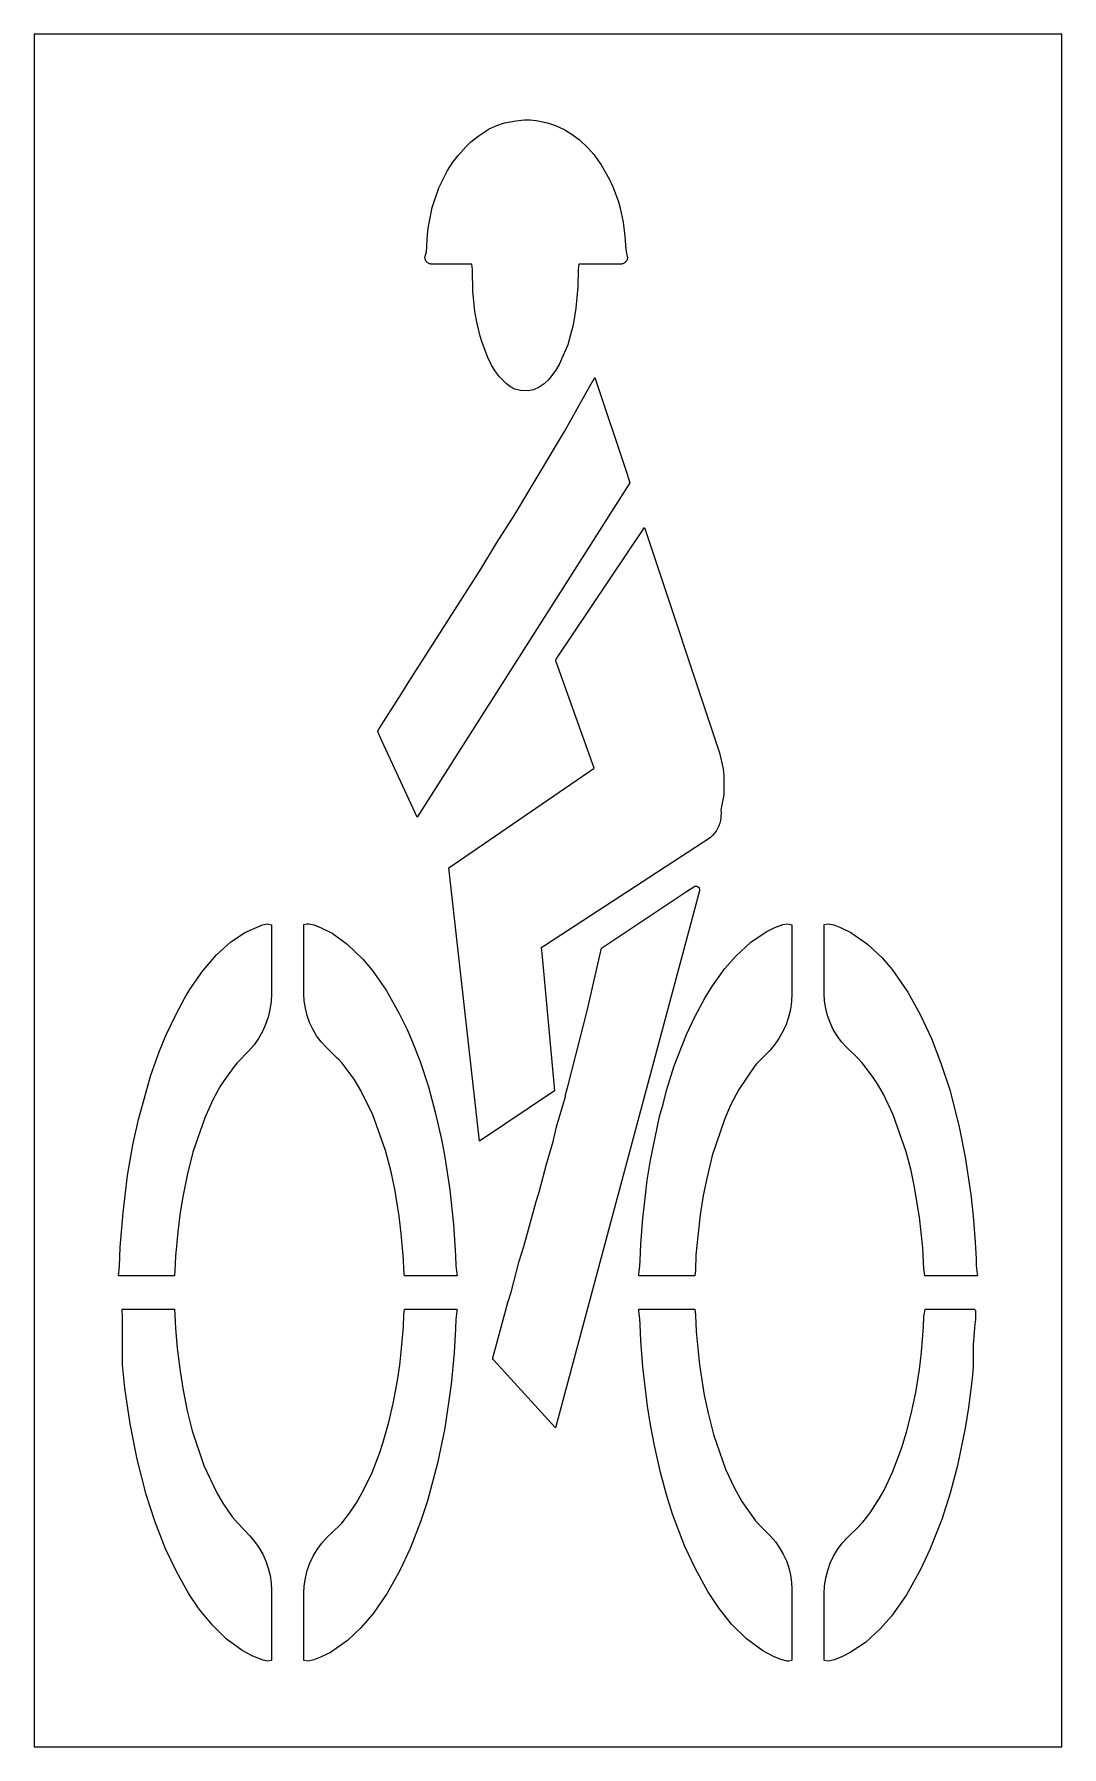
# Model space of a CAD drawing. Header units: inches. Extents: x 0 to 48, y 0 to 80.
import ezdxf

# ---------------------------------------------------------------- set-up
doc = ezdxf.new("R2010")
doc.units = ezdxf.units.IN
doc.header["$MEASUREMENT"] = 0
doc.layers.add('CUT', color=1, linetype='Continuous')

msp = doc.modelspace()

# ---------------------------------------------------------------- linework, layer by layer
at = {"layer": 'CUT'}
for points in [[(0, 0), (48, 0), (48, 80), (0, 80)], [(27.702, 69.497), (27.693, 69.467), (27.681, 69.438), (27.666, 69.411), (27.648, 69.385), (27.628, 69.361), (27.605, 69.339), (27.58, 69.32), (27.554, 69.303), (27.526, 69.289), (27.496, 69.278), (27.466, 69.271), (27.435, 69.266), (27.404, 69.264), (27.166, 69.264), (27.07, 69.264), (25.698, 69.264), (25.695, 69.264), (25.694, 69.264), (25.444, 69.264), (25.412, 69.016), (25.409, 69.003), (25.398, 68.208), (25.306, 67.203), (25.17, 66.421), (24.924, 65.487), (24.518, 64.579), (24.345, 64.293), (24.038, 63.879), (23.816, 63.665), (23.582, 63.507), (23.326, 63.391), (23.078, 63.344), (22.72, 63.351), (22.45, 63.424), (22.245, 63.528), (22.062, 63.667), (21.74, 64.001), (21.547, 64.243), (21.383, 64.505), (21.186, 64.897), (20.918, 65.596), (20.825, 65.891), (20.687, 66.485), (20.585, 67.053), (20.487, 68.005), (20.476, 68.982), (20.471, 69.016), (20.439, 69.264), (20.189, 69.264), (20.188, 69.264), (20.187, 69.264), (18.785, 69.264), (18.564, 69.264), (18.532, 69.266), (18.501, 69.271), (18.47, 69.279), (18.44, 69.29), (18.412, 69.304), (18.385, 69.321), (18.36, 69.341), (18.337, 69.363), (18.317, 69.387), (18.299, 69.413), (18.284, 69.441), (18.272, 69.47), (18.263, 69.5), (18.257, 69.532), (18.254, 69.563), (18.254, 69.595), (18.258, 69.626), (18.328, 69.837), (18.368, 70.647), (18.4, 70.948), (18.588, 71.901), (18.899, 72.83), (19.306, 73.637), (19.555, 74.029), (19.796, 74.331), (20.17, 74.759), (20.395, 74.971), (20.777, 75.277), (21.255, 75.575), (21.604, 75.741), (21.971, 75.862), (22.497, 75.963), (22.895, 76), (23.174, 75.998), (23.452, 75.968), (23.977, 75.864), (24.344, 75.743), (24.785, 75.529), (25.176, 75.278), (25.464, 75.06), (25.861, 74.691), (26.134, 74.382), (26.483, 73.902), (26.868, 73.21), (27.044, 72.842), (27.294, 72.169), (27.377, 71.871), (27.509, 71.221), (27.596, 70.575), (27.629, 69.961), (27.659, 69.855), (27.706, 69.622), (27.71, 69.591), (27.71, 69.559), (27.708, 69.528)], [(26.193, 63.961), (27.685, 59.49), (27.694, 59.452), (27.829, 59.045), (17.889, 43.433), (16.258, 46.966), (16.069, 47.376), (16.064, 47.388), (16.061, 47.4), (16.058, 47.413), (16.057, 47.426), (16.058, 47.439), (16.059, 47.451), (16.062, 47.464), (16.066, 47.476), (16.071, 47.488), (16.077, 47.499), (16.317, 47.882), (17.175, 49.212), (17.463, 49.701), (20.857, 55.011), (21.595, 56.226), (22.451, 57.564), (24.777, 61.443), (25.959, 63.555)], [(32.215, 44.464), (32.081, 43.766), (32.086, 43.671), (32.086, 43.669), (32.075, 43.406), (32.057, 43.273), (32.026, 43.142), (31.982, 43.016), (31.926, 42.894), (31.857, 42.779), (31.778, 42.672), (31.688, 42.572), (31.588, 42.483), (31.48, 42.404), (31.26, 42.258), (31.218, 42.23), (23.89, 37.452), (23.681, 37.314), (23.705, 37.065), (24.303, 30.644), (20.802, 28.29), (19.364, 41.062), (26.15, 45.715), (24.374, 50.684), (24.367, 50.719), (24.369, 50.754), (24.389, 50.802), (28.515, 56.955), (32.012, 46.437), (32.186, 45.69), (32.221, 45.366)], [(30.82, 40.176), (30.858, 40.195), (30.9, 40.203), (30.942, 40.201), (30.982, 40.188), (31.031, 40.156), (31.067, 40.108), (31.084, 40.052), (31.08, 39.989), (24.357, 14.902), (21.447, 18.077), (21.429, 18.12), (21.427, 18.164), (21.57, 18.683), (22.125, 20.746), (22.277, 21.239), (22.66, 22.678), (22.874, 23.369), (23.447, 25.475), (23.6, 25.968), (23.926, 27.214), (24.238, 28.275), (24.402, 28.952), (24.813, 30.384), (24.822, 30.462), (24.946, 30.905), (25.822, 34.377), (26.449, 37.11), (26.496, 37.304), (30.467, 39.947)], [(10.269, 32.793), (10.032, 32.514), (9.475, 31.947), (9.384, 31.848), (8.855, 31.115), (8.675, 30.832), (8.346, 30.219), (7.969, 29.387), (7.413, 27.776), (7.142, 26.709), (6.924, 25.608), (6.803, 24.852), (6.701, 24.042), (6.602, 22.921), (6.575, 22.254), (6.549, 21.997), (3.943, 21.997), (3.986, 22.433), (4.021, 23.345), (4.147, 24.944), (4.363, 26.69), (4.611, 28.117), (4.866, 29.3), (5.439, 31.367), (5.836, 32.466), (6.146, 33.22), (6.645, 34.261), (7.028, 34.985), (7.253, 35.362), (7.878, 36.249), (8.52, 36.992), (9.171, 37.581), (9.831, 38.032), (10.655, 38.396), (10.896, 38.436), (11.081, 38.395), (11.081, 35.966), (11.08, 35.17), (11.063, 34.806), (11.012, 34.444), (10.927, 34.088), (10.809, 33.743), (10.659, 33.41), (10.478, 33.092)], [(17.301, 21.997), (17.271, 22.272), (17.247, 22.784), (17.145, 23.97), (17.05, 24.781), (16.837, 26.053), (16.67, 26.855), (16.41, 27.851), (15.818, 29.523), (15.261, 30.659), (14.943, 31.187), (14.39, 31.934), (14.201, 32.129), (14.187, 32.143), (13.634, 32.679), (13.4, 32.937), (13.193, 33.217), (13.014, 33.516), (12.865, 33.831), (12.748, 34.159), (12.664, 34.497), (12.613, 34.842), (12.596, 35.19), (12.596, 35.96), (12.596, 35.978), (12.596, 38.412), (12.739, 38.442), (12.827, 38.447), (13.071, 38.393), (13.404, 38.254), (13.911, 38), (14.625, 37.49), (15.354, 36.795), (15.785, 36.281), (16.438, 35.35), (17.054, 34.254), (17.415, 33.51), (17.639, 32.995), (18.026, 32.013), (18.415, 30.835), (18.732, 29.646), (19.039, 28.302), (19.185, 27.548), (19.419, 26.009), (19.59, 24.401), (19.684, 22.956), (19.7, 22.465), (19.741, 22.097), (19.751, 21.997)], [(30.471, 33.273), (30.878, 34.136), (31.331, 34.968), (31.654, 35.493), (32.267, 36.356), (32.777, 36.939), (33.483, 37.582), (34.187, 38.062), (34.602, 38.27), (34.963, 38.406), (35.204, 38.447), (35.391, 38.401), (35.391, 35.998), (35.391, 35.173), (35.373, 34.807), (35.322, 34.445), (35.237, 34.089), (35.119, 33.743), (34.968, 33.409), (34.788, 33.091), (34.578, 32.791), (34.341, 32.513), (33.762, 31.924), (33.661, 31.812), (32.908, 30.701), (32.527, 29.967), (32.243, 29.305), (31.674, 27.626), (31.413, 26.553), (31.252, 25.75), (31.106, 24.842), (30.994, 23.85), (30.913, 22.975), (30.885, 22.257), (30.86, 21.997), (28.241, 21.997), (28.251, 22.097), (28.291, 22.458), (28.3, 22.723), (28.339, 23.482), (28.431, 24.695), (28.501, 25.341), (28.639, 26.462), (28.784, 27.4), (29.207, 29.442), (29.374, 30.011), (29.532, 30.664), (29.895, 31.816)], [(41.362, 24.741), (41.111, 26.216), (40.959, 26.919), (40.731, 27.792), (40.128, 29.523), (39.671, 30.479), (39.46, 30.863), (39.209, 31.255), (38.679, 31.954), (38.509, 32.131), (38.49, 32.149), (37.942, 32.675), (37.709, 32.933), (37.502, 33.213), (37.324, 33.511), (37.175, 33.826), (37.058, 34.153), (36.974, 34.491), (36.923, 34.835), (36.906, 35.182), (36.906, 35.941), (36.906, 35.964), (36.906, 38.41), (37.109, 38.447), (37.351, 38.403), (37.662, 38.279), (38.147, 38.038), (38.931, 37.493), (39.606, 36.855), (40.075, 36.305), (40.811, 35.244), (41.385, 34.208), (41.913, 33.087), (42.359, 31.939), (42.765, 30.686), (43.205, 28.955), (43.493, 27.545), (43.749, 25.798), (43.863, 24.784), (43.956, 23.571), (43.997, 22.787), (44.007, 22.462), (44.046, 22.096), (44.057, 21.997), (41.604, 21.997), (41.564, 22.325), (41.51, 23.31)], [(4.118, 20.044), (4.1, 20.446), (6.545, 20.446), (6.575, 20.176), (6.601, 19.534), (6.678, 18.622), (6.812, 17.538), (6.952, 16.659), (7.143, 15.686), (7.379, 14.763), (7.92, 13.146), (8.527, 11.862), (8.811, 11.375), (9.241, 10.736), (9.49, 10.456), (10.065, 9.858), (10.294, 9.59), (10.497, 9.302), (10.672, 8.996), (10.817, 8.675), (10.932, 8.342), (11.014, 8), (11.064, 7.651), (11.081, 7.299), (11.081, 6.468), (11.081, 4.033), (10.877, 4), (10.687, 4.041), (10.211, 4.229), (9.712, 4.491), (8.965, 5.042), (8.321, 5.676), (7.697, 6.434), (7.222, 7.141), (6.657, 8.153), (6.132, 9.247), (5.629, 10.534), (5.223, 11.787), (4.805, 13.427), (4.475, 15.078), (4.23, 16.756), (4.13, 17.837)], [(19.698, 19.981), (19.685, 19.536), (19.614, 18.401), (19.478, 16.934), (19.178, 14.879), (18.842, 13.24), (18.375, 11.485), (18.05, 10.505), (17.56, 9.264), (17.075, 8.237), (16.488, 7.178), (15.843, 6.242), (15.259, 5.552), (14.638, 4.969), (13.835, 4.405), (13.371, 4.181), (13.061, 4.06), (12.799, 4.002), (12.596, 4.033), (12.596, 6.307), (12.596, 6.348), (12.596, 7.158), (12.613, 7.521), (12.666, 7.88), (12.754, 8.232), (12.876, 8.575), (13.031, 8.903), (13.217, 9.216), (13.432, 9.508), (13.675, 9.778), (14.257, 10.341), (14.291, 10.374), (14.365, 10.451), (14.734, 10.917), (15.048, 11.39), (15.402, 12.016), (15.78, 12.809), (16.143, 13.741), (16.291, 14.181), (16.569, 15.166), (16.77, 16.032), (16.967, 17.108), (17.072, 17.82), (17.146, 18.449), (17.246, 19.609), (17.272, 20.173), (17.302, 20.446), (19.748, 20.446), (19.738, 20.346)], [(30.392, 9.356), (29.816, 10.863), (29.553, 11.721), (29.261, 12.81), (28.968, 14.077), (28.784, 15.045), (28.651, 15.906), (28.501, 17.1), (28.432, 17.746), (28.34, 18.959), (28.3, 19.718), (28.29, 19.984), (28.251, 20.346), (28.24, 20.446), (30.859, 20.446), (30.886, 20.166), (30.917, 19.395), (31.074, 17.837), (31.301, 16.431), (31.477, 15.576), (31.737, 14.585), (32.297, 12.975), (32.696, 12.107), (33.062, 11.457), (33.701, 10.55), (33.829, 10.411), (33.835, 10.405), (34.401, 9.835), (34.624, 9.574), (34.822, 9.293), (34.993, 8.995), (35.134, 8.681), (35.246, 8.356), (35.326, 8.022), (35.375, 7.682), (35.391, 7.339), (35.391, 6.536), (35.391, 6.53), (35.391, 4.034), (35.253, 4.004), (35.166, 4), (34.874, 4.073), (34.542, 4.214), (34.04, 4.478), (33.272, 5.045), (32.574, 5.734), (31.99, 6.457), (31.459, 7.251), (30.888, 8.317)], [(40.1, 12.831), (40.521, 13.938), (40.753, 14.699), (40.97, 15.546), (41.181, 16.542), (41.356, 17.629), (41.453, 18.439), (41.548, 19.612), (41.564, 20.096), (41.588, 20.262), (41.626, 20.446), (43.532, 20.446), (43.548, 20.446), (43.857, 20.445), (43.869, 20.445), (43.882, 20.443), (43.894, 20.44), (43.905, 20.435), (43.917, 20.43), (43.927, 20.423), (43.937, 20.415), (43.946, 20.407), (43.954, 20.397), (43.961, 20.387), (43.967, 20.376), (43.971, 20.365), (43.975, 20.353), (43.977, 20.34), (43.978, 20.328), (43.978, 20.316), (43.972, 20.006), (43.972, 19.991), (43.974, 19.954), (43.934, 19.763), (43.914, 19.374), (43.866, 18.783), (43.859, 17.754), (43.811, 17.205), (43.643, 15.85), (43.485, 14.89), (43.125, 13.142), (42.787, 11.849), (42.4, 10.623), (41.844, 9.214), (41.406, 8.28), (40.741, 7.094), (40.04, 6.102), (39.533, 5.517), (38.828, 4.873), (38.123, 4.396), (37.73, 4.202), (37.373, 4.06), (37.111, 4.002), (36.906, 4.032), (36.906, 6.337), (36.906, 6.343), (36.906, 7.148), (36.924, 7.512), (36.977, 7.873), (37.065, 8.227), (37.187, 8.57), (37.342, 8.9), (37.528, 9.213), (37.744, 9.507), (37.987, 9.778), (38.564, 10.34), (38.569, 10.345), (38.704, 10.487), (39.053, 10.935), (39.49, 11.606), (39.701, 11.991)]]:
    msp.add_lwpolyline(points, close=True, dxfattribs=at)

doc.saveas('drawing.dxf')
